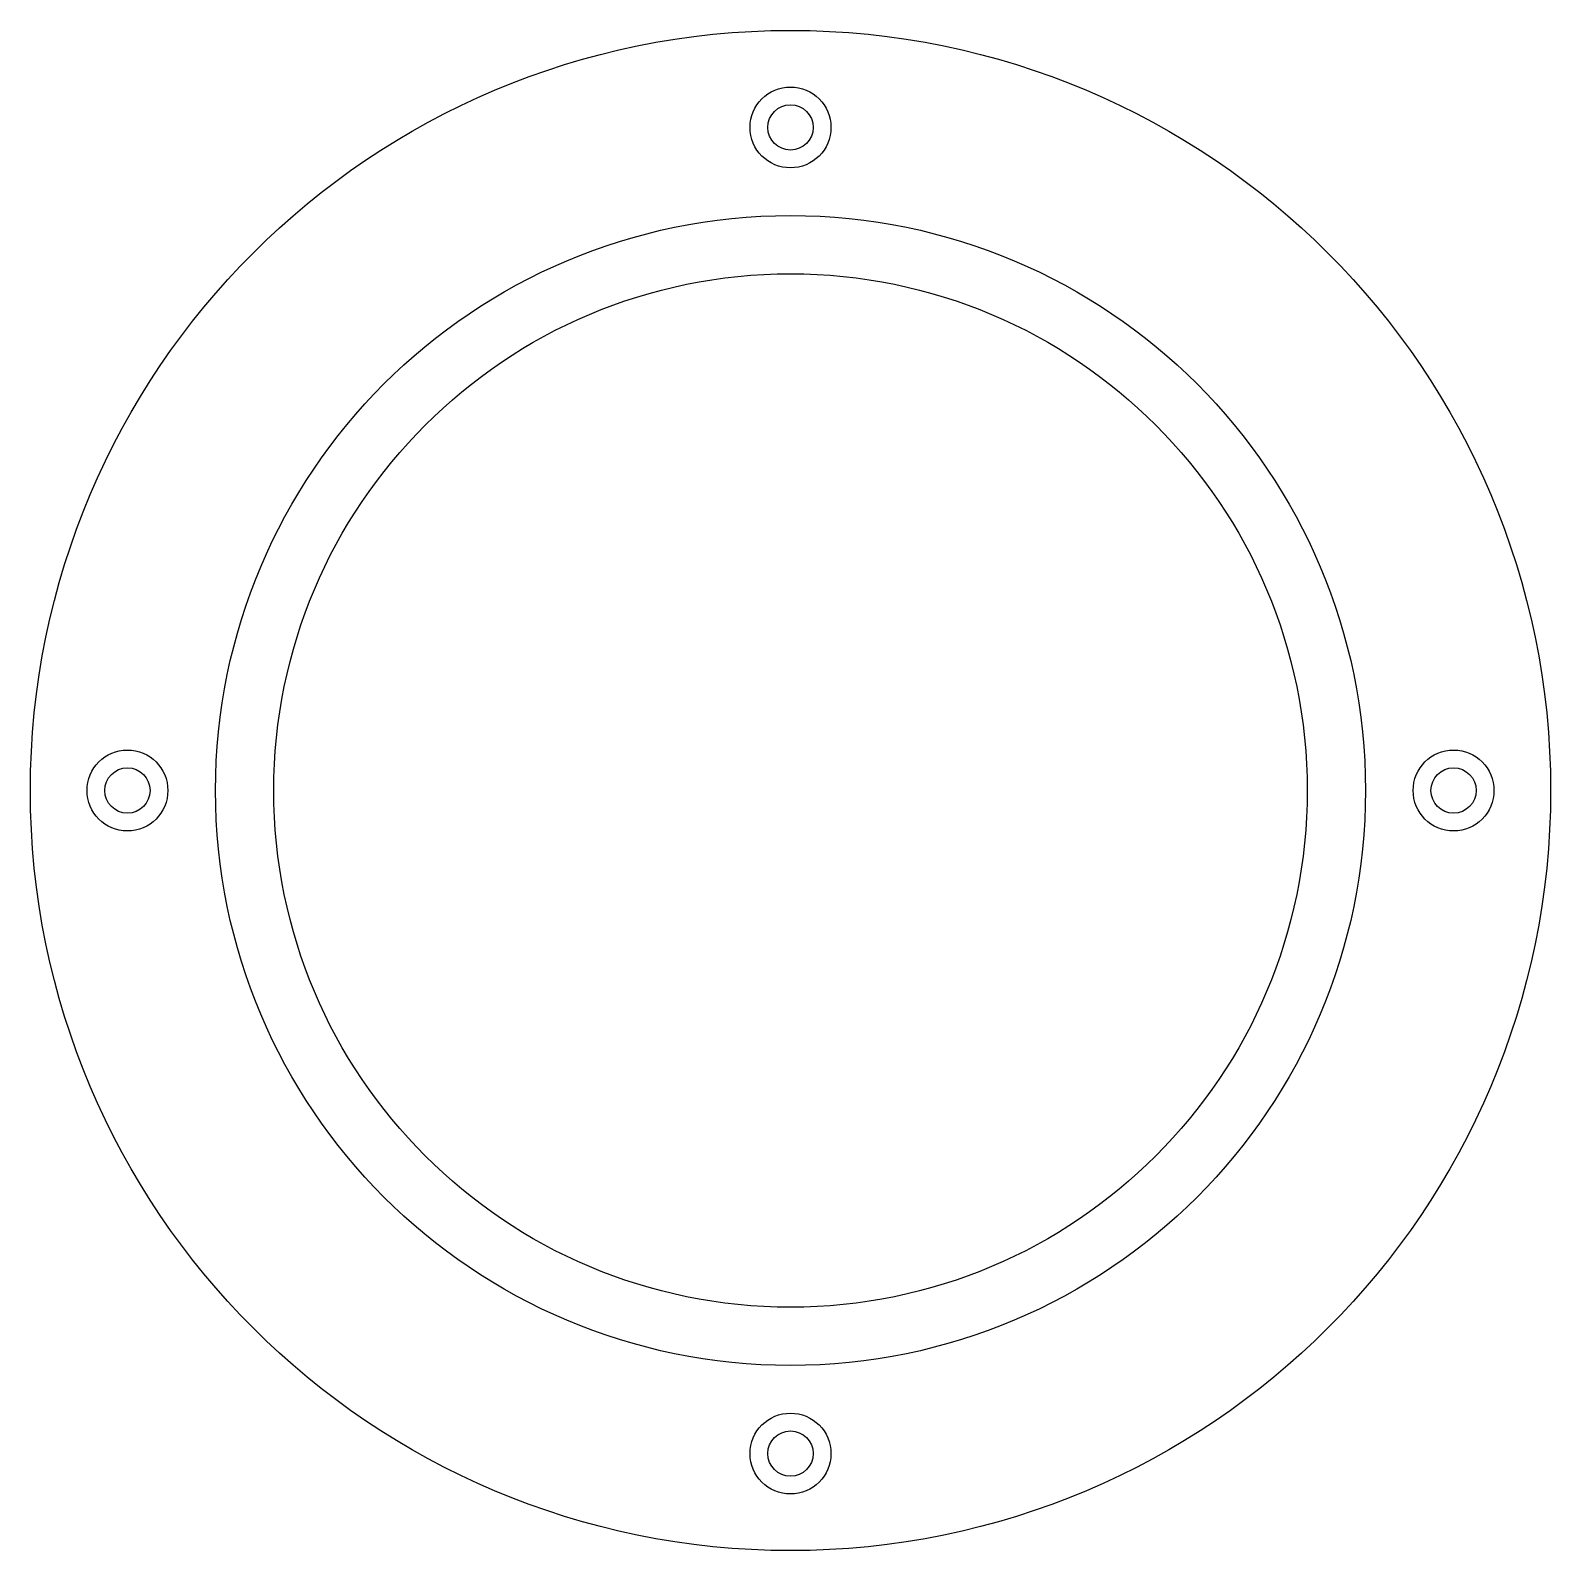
# Model space of a CAD drawing. Header units: metres. Extents: x -47 to 47, y -47 to 47.
import ezdxf

# ---------------------------------------------------------------- set-up
doc = ezdxf.new("R2010")
doc.units = ezdxf.units.M

msp = doc.modelspace()

# ---------------------------------------------------------------- linework, layer by layer
at = {"layer": 'COUNTERBORE'}
for centre in [(0, 41), (-41, 0), (41, 0), (0, -41)]:
    msp.add_circle(centre, 2.5, dxfattribs=at)
at = {"layer": 'G65_ORING_GROOVE_INNER'}
msp.add_circle((0, 0), 31.95, dxfattribs=at)
at = {"layer": 'G65_ORING_GROOVE_OUTER'}
msp.add_circle((0, 0), 35.55, dxfattribs=at)
at = {"layer": 'M2P5_CLEARANCE'}
for centre in [(0, 41), (-41, 0), (41, 0), (0, -41)]:
    msp.add_circle(centre, 1.4, dxfattribs=at)
at = {"layer": 'OUTLINE'}
msp.add_circle((0, 0), 47, dxfattribs=at)

doc.saveas('drawing.dxf')
